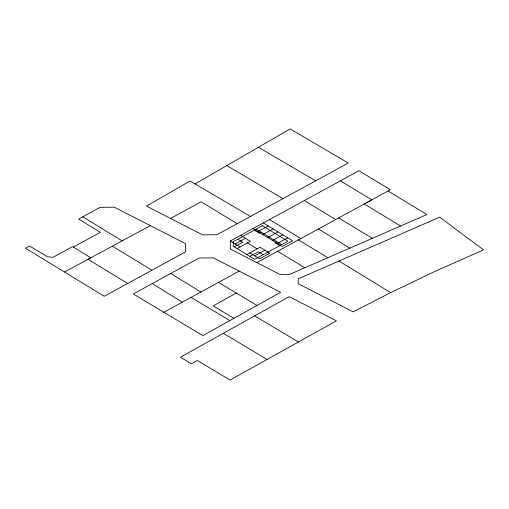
<?xml version="1.0" encoding="UTF-8"?>
<svg xmlns="http://www.w3.org/2000/svg" width="509" height="509" viewBox="0 0 509 509"><rect width="100%" height="100%" fill="white"/><g stroke="black" fill="none" stroke-linecap="round" stroke-linejoin="round"><path stroke-width="0.76" d="M195.03 183.927L290.149 128.942L348.239 163.039L216.879 234.751L202.677 234.903L146.522 206.158L190.048 181.007L250.441 216.427M229.845 320.581L202.843 335.622L133.243 293.954L199.127 257.98L213.322 257.853L280.644 292.3L229.845 320.581L191.047 297.371M223.362 333.3L289.163 296.658L336.449 320.855L230.049 380.058L197.377 360.499L191.454 363.801L180.409 357.223L223.362 333.3L267.047 359.449M236.316 293.063L213.201 305.896L233.936 318.31M127.664 283.475L88.025 259.316L90.863 257.783L72.526 246.611L53.229 257.198L47.541 256.86L29.573 245.974L25.45 248.233L104.25 296.251L185.67 251.79L185.454 243.595L114.27 207.182L100.069 207.335L78.628 219.086L100.337 232.314L73.302 247.088M170.553 218.463L201.157 201.749L237.105 223.706M388.017 190.983L426.879 214.556L288.762 274.745L280.249 274.561L230.552 249.162L230.303 240.967L358.979 170.719L390.308 189.736L256.867 262.619M235.19 243.957L245.503 238.32M257.885 231.563L268.198 225.926M234.267 246.859L242.736 242.233L237.741 239.185M261.117 232.187L259.234 233.217L254.239 230.17M237.073 248.57L250.383 241.298L240.623 235.343M262.765 234.541L273.078 228.904M267.645 237.518L277.959 231.881M246.833 254.525L260.144 247.253L269.904 253.202L259.59 258.839L249.83 252.884M272.525 240.49L282.839 234.859M249.887 256.383L258.356 251.758L263.134 254.678M276.775 241.692L274.854 242.742L279.632 245.662M254.71 255.862L265.024 250.231M277.405 243.467L287.719 237.837M163.803 312.252L239.192 271.093M64.49 272.022L150.359 225.646M390.651 292.624L353.176 311.864L298.039 283.659L298.401 278.76L439.661 217.19L483.55 249.874L435.424 271.176L390.651 292.624L339.019 261.053M258.445 147.273L315.65 180.829M226.734 165.597L283.036 198.637M218.482 282.4L257.013 305.457M254.697 315.854L298.382 341.997M340.419 180.854L371.755 199.872L364.24 203.969L400.583 226.021M338.682 217.916L372.34 238.327M304.344 200.552L335.666 219.564M269.522 219.564L300.857 238.581M298.459 239.885L327.872 257.7M256.11 229.145L281.566 244.6M277.634 251.255L304.827 267.747M263.318 222.948L292.599 240.814L282.285 246.445L253.005 228.586M247.387 242.933L257.147 248.888M230.31 240.98L240.07 246.935M82.744 216.828L122.173 240.872M112.4 246.146L151.905 270.228M318.456 228.961L349.798 248.15M170.706 273.498L200.877 292.013M152.274 283.564L182.241 302.187M262.421 225.697L233.167 241.686L233.3 246.273L254.665 259.304L287.814 241.19L262.421 225.697"/></g></svg>
